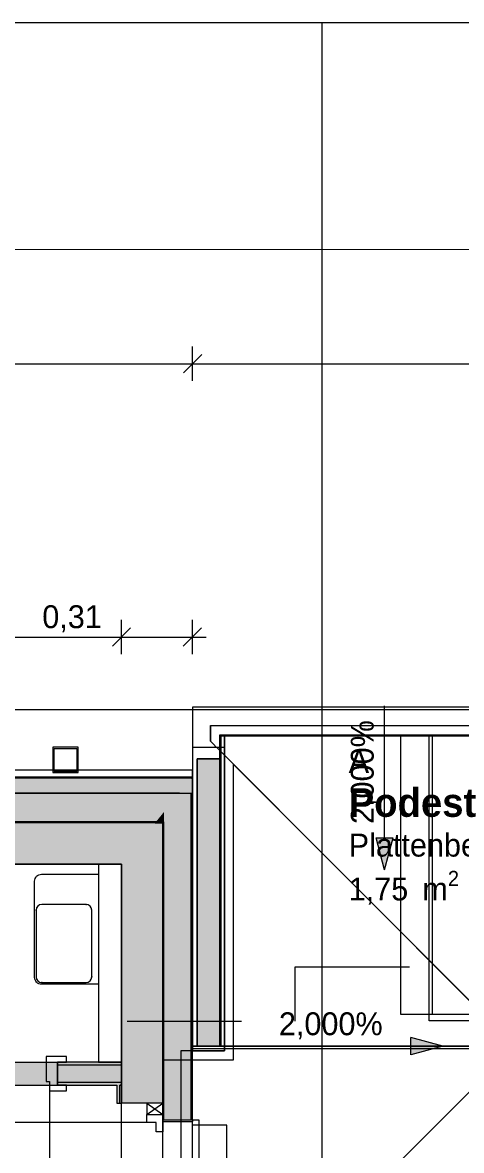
# Model space of a CAD drawing. Header units: metres. Extents: x -3 to 205, y -18 to 45.
# Drawn here: x 37.092 to 39.011, y -2.929 to 1.996 of the extents above; entities that cross this region are included whole.
import ezdxf

# ---------------------------------------------------------------- set-up
doc = ezdxf.new("R2010")
doc.units = ezdxf.units.M
doc.header["$MEASUREMENT"] = 0
doc.set_wipeout_variables(frame=1)
for name, pattern in [('Baufluchtlinie', [0.013, 0.008, -0.005]), ('Punkt 1_1', [0.075, 0.025, -0.05]), ('Schnittlinie', [0.006, 0.003, -0.0015, 0, -0.0015]), ('Untersicht', [0.001, 0.0005, -0.0005]), ('Wipeout_Contour', [1, 0, -1])]:
    doc.linetypes.add(name, pattern=pattern)
for name, color, linetype in [('1._1.Stock  PP STG2_4_000 Achsraster', 7, 'Continuous'), ('1._1.Stock  PP STG2_4_110 Wand Aussen', 7, 'Continuous'), ('1._1.Stock  PP STG2_4_130 Wand Innen', 7, 'Continuous'), ('1._1.Stock  PP STG2_4_135 Wand Vorsatzschale', 7, 'Continuous'), ('1._1.Stock  PP STG2_4_140 Brüstung', 7, 'Continuous'), ('1._1.Stock  PP STG2_4_165 Fassadengestaltung Bänder', 7, 'Continuous'), ('1._1.Stock  PP STG2_4_210 Decke', 7, 'Continuous'), ('1._1.Stock  PP STG2_4_220 Bodenaufbau', 7, 'Continuous'), ('1._1.Stock  PP STG2_4_221 Bodenaufbau - Abdichtung', 7, 'Continuous'), ('1._1.Stock  PP STG2_4_221 Bodenaufbau - Terrassenbelag', 7, 'Continuous'), ('1._1.Stock  PP STG2_4_410 Treppe', 7, 'Continuous'), ('1._1.Stock  PP STG2_4_540 Sanitäreinrichtung', 7, 'Continuous'), ('1._1.Stock  PP STG2_4_611 Entwässerung', 7, 'Continuous'), ('1._1.Stock  PP STG2_4_810 Raum', 7, 'Continuous'), ('1._1.Stock  PP STG2_4_815 Raumbegrenzung', 7, 'Continuous'), ('1._1.Stock  PP STG2_4_851 Marker Schnitt', 7, 'Continuous'), ('1._1.Stock  PP STG2_4_950 Polierplan Bemaßung', 7, 'Continuous')]:
    doc.layers.add(name, color=color, linetype=linetype)
doc.styles.add('ERSTELLTER_STIL_2', font='')
doc.styles.add('ERSTELLTER_STIL_6', font='')
doc.styles.get('ERSTELLTER_STIL_2').set_extended_font_data('Eurostile')
doc.styles.get('ERSTELLTER_STIL_6').set_extended_font_data('Eurostile', bold=True)

msp = doc.modelspace()

# ---------------------------------------------------------------- hatches: boundary and pattern name
at = {"layer": '1._1.Stock  PP STG2_4_110 Wand Aussen', "linetype": 'Continuous', "lineweight": 13, "true_color": 0xff6400}
for points in [[(34.3139, -1.3037), (34.3139, -1.3687), (37.7779, -1.3687), (37.8309, -1.3037)], [(37.83, -1.3687), (37.83, -1.3048), (37.7779, -1.3687)], [(37.8309, -1.3037), (37.83, -1.3048), (37.83, -1.3687), (37.835, -1.3687), (37.835, -1.3037)], [(37.71, -1.3687), (34.3139, -1.3687), (34.3139, -1.4937), (37.6759, -1.4937), (37.71, -1.4519)], [(37.7779, -1.3687), (37.71, -1.4519), (37.71, -1.4937), (37.83, -1.4937), (37.83, -1.3687)], [(37.71, -1.4519), (37.7779, -1.3687), (37.71, -1.3687)], [(37.705, -1.4937), (37.705, -1.4581), (37.6759, -1.4937)], [(37.71, -1.4937), (37.71, -1.4519), (37.705, -1.4581), (37.705, -1.4937)], [(37.71, -2.7977), (37.83, -2.7977), (37.83, -1.4937), (37.71, -1.4937)]]:
    msp.add_hatch(color=30, dxfattribs=at).paths.add_polyline_path(points)
at = {"layer": '1._1.Stock  PP STG2_4_110 Wand Aussen', "linetype": 'Continuous', "lineweight": 0, "true_color": 0x373737}
for points in [[(34.3139, -1.4987), (37.6719, -1.4987), (37.6759, -1.4937), (34.3139, -1.4937)], [(37.6759, -1.4937), (37.6719, -1.4987), (37.705, -1.4987), (37.705, -1.4937)], [(37.705, -1.4937), (37.705, -1.4987), (37.71, -1.4987), (37.71, -1.4937)], [(37.71, -1.4987), (37.705, -1.4987), (37.705, -2.7227), (37.705, -2.7977), (37.71, -2.7977)]]:
    msp.add_hatch(color=250, dxfattribs=at).paths.add_polyline_path(points)
at = {"layer": '1._1.Stock  PP STG2_4_130 Wand Innen', "linetype": 'Continuous', "lineweight": 0, "true_color": 0xffffff}
msp.add_hatch(color=7, dxfattribs=at).paths.add_polyline_path([(37.245, -2.5437), (36.355, -2.5437), (36.355, -2.6437), (37.245, -2.6437)])
at = {"layer": '1._1.Stock  PP STG2_4_130 Wand Innen', "linetype": 'Continuous', "lineweight": 13, "true_color": 0xfb02fe}
for points in [[(37.525, -2.6312), (37.245, -2.6312), (37.245, -2.6437), (37.525, -2.6437)], [(37.505, -2.6437), (37.505, -2.7227), (37.5175, -2.7227), (37.5175, -2.6437)]]:
    msp.add_hatch(color=6, dxfattribs=at).paths.add_polyline_path(points)
at = {"layer": '1._1.Stock  PP STG2_4_220 Bodenaufbau', "linetype": 'Continuous', "lineweight": 13, "true_color": 0x89adcd}
msp.add_hatch(color=143, dxfattribs=at).paths.add_polyline_path([(37.855, -2.4737), (37.955, -2.4737), (37.955, -1.2187), (37.855, -1.2187)])
at = {"layer": '1._1.Stock  PP STG2_4_950 Polierplan Bemaßung', "linetype": 'Continuous', "lineweight": 13, "true_color": 0x6c6cff}
for points in [[(38.675, -1.7037), (38.7125, -1.5638), (38.6375, -1.5638)], [(38.9293, -2.4737), (38.7894, -2.4362), (38.7894, -2.5112)]]:
    msp.add_hatch(color=171, dxfattribs=at).paths.add_polyline_path(points)

# ---------------------------------------------------------------- linework, layer by layer
at = {"layer": '1._1.Stock  PP STG2_4_000 Achsraster', "color": 5, "linetype": 'Continuous', "lineweight": 0, "ltscale": 1000}
msp.add_line((30.9, 1.9963), (53.4, 1.9963), dxfattribs=at)
at = {"layer": '1._1.Stock  PP STG2_4_110 Wand Aussen', "color": 7, "linetype": 'Continuous', "lineweight": 13, "ltscale": 1000}
for p, q in [((37.8309, -1.3037), (34.3139, -1.3037)), ((37.8309, -1.3037), (37.835, -1.3037)), ((37.83, -1.4937), (37.83, -1.3687)), ((37.83, -1.4937), (37.83, -1.3687)), ((37.6759, -1.4937), (34.3139, -1.4937)), ((37.6759, -1.4937), (37.705, -1.4937)), ((37.705, -1.4937), (37.71, -1.4937)), ((37.71, -1.4987), (37.71, -1.4937)), ((37.71, -1.4987), (37.71, -1.4937)), ((37.71, -2.7977), (37.71, -1.4987)), ((37.83, -2.7977), (37.83, -1.4937)), ((37.635, -2.7727), (37.705, -2.7227)), ((37.635, -2.7227), (37.705, -2.7727)), ((37.705, -2.7977), (37.705, -2.7227)), ((37.705, -2.7977), (37.705, -2.7227)), ((37.705, -2.7977), (37.705, -2.7227)), ((37.705, -2.7977), (37.705, -2.8027)), ((37.83, -2.7977), (37.705, -2.7977)), ((37.705, -2.8027), (37.835, -2.8027)), ((37.705, -2.8027), (37.835, -2.8027)), ((37.835, -2.7977), (37.835, -2.8027)), ((37.865, -2.7977), (37.835, -2.7977)), ((37.835, -2.7977), (37.835, -2.8027)), ((37.865, -3.7977), (37.865, -2.7977)), ((37.635, -2.8077), (36.655, -2.8077))]:
    msp.add_line(p, q, dxfattribs=at)
at = {"layer": '1._1.Stock  PP STG2_4_110 Wand Aussen', "color": 1, "linetype": 'Punkt 1_1', "lineweight": 0, "ltscale": 1000}
for p, q in [((37.71, -1.3687), (34.3139, -1.3687)), ((37.7779, -1.3687), (37.71, -1.3687)), ((37.7779, -1.3687), (37.83, -1.3687)), ((37.83, -1.3687), (37.835, -1.3687)), ((37.83, -1.3687), (37.835, -1.3687))]:
    msp.add_line(p, q, dxfattribs=at)
at = {"layer": '1._1.Stock  PP STG2_4_110 Wand Aussen', "color": 7, "linetype": 'Continuous', "lineweight": 18, "ltscale": 1000}
for p, q in [((37.525, -1.4987), (34.3839, -1.4987)), ((37.6719, -1.4987), (37.525, -1.4987)), ((37.6719, -1.4987), (37.705, -1.4987)), ((37.705, -1.6787), (37.705, -1.4987)), ((37.705, -1.6787), (37.705, -1.4987)), ((37.705, -2.7227), (37.705, -1.6787)), ((37.635, -2.7227), (37.525, -2.7227)), ((37.635, -2.7227), (37.525, -2.7227)), ((37.705, -2.7227), (37.635, -2.7227)), ((37.705, -2.7227), (37.635, -2.7227)), ((37.705, -2.7227), (37.635, -2.7227)), ((37.705, -3.7977), (37.705, -2.7977))]:
    msp.add_line(p, q, dxfattribs=at)
at = {"layer": '1._1.Stock  PP STG2_4_110 Wand Aussen', "color": 7, "linetype": 'Baufluchtlinie', "lineweight": 13, "ltscale": 1000}
for p, q in [((37.525, -3.8727), (37.525, -2.7227)), ((37.835, -3.7927), (37.835, -2.8027))]:
    msp.add_line(p, q, dxfattribs=at)
at = {"layer": '1._1.Stock  PP STG2_4_110 Wand Aussen', "color": 8, "linetype": 'Continuous', "lineweight": 13, "ltscale": 1000}
for p, q in [((37.635, -2.8077), (37.635, -2.7727)), ((37.635, -2.7727), (37.705, -2.7727)), ((37.705, -2.7727), (37.705, -2.8477)), ((37.6765, -2.8077), (37.635, -2.8077)), ((37.6765, -2.8477), (37.6765, -2.8077)), ((37.705, -2.8477), (37.6765, -2.8477))]:
    msp.add_line(p, q, dxfattribs=at)
at = {"layer": '1._1.Stock  PP STG2_4_110 Wand Aussen', "color": 7, "linetype": 'Continuous', "lineweight": 13, "ltscale": 1000, "flags": 128}
for points in [[(37.835, -1.2987), (34.3139, -1.2987)], [(37.835, -1.2987), (37.835, -1.3037)], [(37.835, -1.3037), (37.835, -1.3687)], [(37.835, -2.7977), (37.835, -1.3687)]]:
    msp.add_lwpolyline(points, dxfattribs=at)
msp.add_lwpolyline([(37.705, -2.7727), (37.705, -2.7227), (37.635, -2.7227), (37.635, -2.7727)], close=True, dxfattribs=at)
at = {"layer": '1._1.Stock  PP STG2_4_110 Wand Aussen', "color": 7, "linetype": 'Continuous', "lineweight": 13, "ltscale": 1000}
msp.add_arc((37.635, -2.8077), 0.98, 180, 270, dxfattribs=at)
at = {"layer": '1._1.Stock  PP STG2_4_130 Wand Innen', "color": 8, "linetype": 'Schnittlinie', "lineweight": 13, "ltscale": 1000}
for p, q in [((36.355, -2.5437), (37.245, -2.5437)), ((36.355, -2.6437), (37.245, -2.6437))]:
    msp.add_line(p, q, dxfattribs=at)
at = {"layer": '1._1.Stock  PP STG2_4_130 Wand Innen', "color": 7, "linetype": 'Continuous', "lineweight": 13, "ltscale": 1000}
for p, q in [((37.195, -2.5187), (37.195, -2.6287)), ((37.285, -2.5187), (37.195, -2.5187)), ((37.245, -2.6437), (37.245, -2.5437)), ((37.245, -2.5437), (37.285, -2.5437)), ((37.285, -2.5437), (37.285, -2.5187)), ((37.195, -2.6287), (37.21, -2.6287)), ((37.21, -2.6287), (37.21, -2.6687)), ((37.285, -2.6437), (37.245, -2.6437)), ((37.285, -2.6687), (37.285, -2.6437)), ((37.21, -2.6687), (37.285, -2.6687)), ((37.21, -2.6687), (37.21, -3.4987))]:
    msp.add_line(p, q, dxfattribs=at)
at = {"layer": '1._1.Stock  PP STG2_4_130 Wand Innen', "color": 7, "linetype": 'Continuous', "lineweight": 18, "ltscale": 1000}
for p, q in [((37.245, -2.5437), (37.245, -2.5562)), ((37.245, -2.5437), (37.245, -2.5562)), ((37.245, -2.5437), (37.245, -2.5562)), ((37.245, -2.5562), (37.245, -2.6312)), ((37.245, -2.5562), (37.245, -2.6312)), ((37.245, -2.5562), (37.245, -2.6312)), ((37.245, -2.6312), (37.525, -2.6312)), ((37.245, -2.6312), (37.245, -2.6437)), ((37.245, -2.6312), (37.245, -2.6437)), ((37.245, -2.6312), (37.245, -2.6437)), ((37.5175, -2.7227), (37.5175, -2.6437))]:
    msp.add_line(p, q, dxfattribs=at)
at = {"layer": '1._1.Stock  PP STG2_4_130 Wand Innen', "color": 7, "linetype": 'Continuous', "lineweight": 18, "ltscale": 1000, "flags": 128}
for points in [[(37.245, -2.6437), (37.505, -2.6437)], [(37.505, -2.6437), (37.505, -2.7227)], [(37.5175, -2.6437), (37.525, -2.6437)], [(37.525, -2.6437), (37.5175, -2.6437)], [(37.525, -2.6437), (37.525, -2.6312)], [(37.525, -2.7227), (37.525, -2.6437)], [(37.505, -2.7227), (37.525, -2.7227)]]:
    msp.add_lwpolyline(points, dxfattribs=at)
at = {"layer": '1._1.Stock  PP STG2_4_130 Wand Innen', "color": 7, "linetype": 'Continuous', "lineweight": 13, "ltscale": 1000}
msp.add_arc((37.21, -2.6687), 0.83, 180, 270, dxfattribs=at)
at = {"layer": '1._1.Stock  PP STG2_4_165 Fassadengestaltung Bänder', "color": 7, "linetype": 'Continuous', "lineweight": 13, "ltscale": 1000, "flags": 128}
for points in [[(37.955, -1.1137), (37.955, -1.1687), (37.975, -1.1687), (37.975, -1.1137)], [(32.4542, -1.3687), (37.835, -1.3687), (37.835, -1.2687), (32.4542, -1.2687)]]:
    msp.add_lwpolyline(points, close=True, dxfattribs=at)
at = {"layer": '1._1.Stock  PP STG2_4_210 Decke', "color": 7, "linetype": 'Continuous', "lineweight": 13, "ltscale": 1000, "true_color": 0xf4f4f4, "flags": 128}
msp.add_lwpolyline([(37.785, -2.4937), (37.785, -3.8437), (44.785, -3.8437), (44.785, -2.5737), (44.505, -2.5737), (44.505, -1.5487), (44.495, -1.5487), (44.495, -1.0837), (43.31, -1.0837), (43.31, -2.2937), (43.245, -2.2937), (43.245, -2.5237), (42.745, -2.5237), (42.745, -2.4237), (39.695, -2.4237), (39.695, -2.5237), (39.195, -2.5237), (39.195, -2.3637), (38.87, -2.3637), (38.87, -1.0937), (37.975, -1.0937), (37.975, -2.4937)], close=True, dxfattribs=at)
at = {"layer": '1._1.Stock  PP STG2_4_220 Bodenaufbau', "color": 8, "linetype": 'Schnittlinie', "lineweight": 0, "ltscale": 1000, "flags": 128}
for points in [[(37.955, -1.5987), (37.955, -2.4737), (37.975, -2.4737), (37.975, -1.5987), (37.975, -1.1137), (37.955, -1.1137)], [(37.835, -1.2187), (37.835, -2.4737), (37.855, -2.4737), (37.855, -1.2187), (37.955, -1.2187), (37.955, -1.1687), (37.835, -1.1687)], [(37.855, -2.4737), (37.955, -2.4737), (37.955, -1.2187), (37.855, -1.2187)], [(37.855, -2.4737), (37.835, -2.4737), (37.835, -2.4937), (37.855, -2.4937), (37.975, -2.4937), (37.975, -2.4737)]]:
    msp.add_lwpolyline(points, close=True, dxfattribs=at)
at = {"layer": '1._1.Stock  PP STG2_4_221 Bodenaufbau - Abdichtung', "color": 171, "linetype": 'Schnittlinie', "lineweight": 13, "ltscale": 1000, "true_color": 0x6c6cff, "flags": 128}
for points in [[(38.015, -2.5337), (38.015, -1.2437)], [(38.015, -1.2437), (39.245, -2.4737)], [(39.245, -2.4737), (37.7948, -3.9239)], [(37.795, -3.9237), (39.245, -2.4737)], [(37.705, -2.5337), (38.015, -2.5337)], [(37.705, -3.9237), (37.705, -2.5337)]]:
    msp.add_lwpolyline(points, dxfattribs=at)
at = {"layer": '1._1.Stock  PP STG2_4_221 Bodenaufbau - Terrassenbelag', "color": 7, "linetype": 'Continuous', "lineweight": 18, "ltscale": 1000, "flags": 128}
for points in [[(37.835, -2.4737), (39.19, -2.4737)], [(37.835, -2.8187), (37.835, -2.4737)], [(39.19, -2.4737), (37.96, -2.4737)], [(37.985, -2.8187), (37.835, -2.8187)], [(37.985, -2.8189), (37.835, -2.8189)], [(37.985, -3.7937), (37.985, -2.8187)]]:
    msp.add_lwpolyline(points, dxfattribs=at)
at = {"layer": '1._1.Stock  PP STG2_4_410 Treppe', "color": 7, "linetype": 'Continuous', "lineweight": 13, "ltscale": 1000}
for p, q in [((39.195, -1.1137), (38.745, -1.1137)), ((38.745, -1.1137), (38.745, -2.3337)), ((38.885, -2.3337), (38.885, -1.1137)), ((38.745, -2.3337), (39.195, -2.3337))]:
    msp.add_line(p, q, dxfattribs=at)
at = {"layer": '1._1.Stock  PP STG2_4_540 Sanitäreinrichtung', "color": 150, "linetype": 'Continuous', "lineweight": 13, "ltscale": 1000, "true_color": 0x0f7ffe}
for p, q in [((37.37, -1.8551), (37.1769, -1.8551)), ((37.1519, -1.8801), (37.1519, -2.1714)), ((37.395, -2.1714), (37.395, -1.8801)), ((37.1769, -2.1964), (37.37, -2.1964))]:
    msp.add_line(p, q, dxfattribs=at)
for centre, start, end in [((37.1769, -1.8801), 90, 180), ((37.37, -1.8801), 0, 90), ((37.1769, -2.1714), 180, 270), ((37.37, -2.1714), 270, 0)]:
    msp.add_arc(centre, 0.025, start, end, dxfattribs=at)
for p in [(37.37, -1.8551), (37.1519, -1.8801), (37.1769, -2.1964), (37.395, -2.1714)]:
    msp.add_point(p, dxfattribs=at)
at = {"layer": '1._1.Stock  PP STG2_4_611 Entwässerung', "color": 171, "linetype": 'Continuous', "lineweight": 13, "ltscale": 1000, "true_color": 0x6c6cff, "flags": 128}
for points in [[(37.225, -1.2787), (37.335, -1.2787), (37.335, -1.1687), (37.225, -1.1687)], [(37.23, -1.1737), (37.33, -1.1737), (37.33, -1.2737), (37.23, -1.2737)]]:
    msp.add_lwpolyline(points, close=True, dxfattribs=at)
at = {"layer": '1._1.Stock  PP STG2_4_815 Raumbegrenzung', "color": 8, "linetype": 'Continuous', "lineweight": 13, "ltscale": 1000, "flags": 128}
msp.add_lwpolyline([(37.835, -2.4837), (39.195, -2.4837), (39.195, -2.5537), (39.695, -2.5537), (39.695, -2.3837)], dxfattribs=at)
at = {"layer": '1._1.Stock  PP STG2_4_851 Marker Schnitt', "color": 7, "linetype": 'Untersicht', "lineweight": 13, "ltscale": 1000}
for p, q in [((38.2845, -2.3645), (38.2845, -2.127)), ((38.2845, -2.127), (52.25, -2.127))]:
    msp.add_line(p, q, dxfattribs=at)
at = {"layer": '1._1.Stock  PP STG2_4_950 Polierplan Bemaßung', "color": 1, "linetype": 'Continuous', "lineweight": 13, "ltscale": 1000, "true_color": 0xfb0106}
for p, q in [((32.455, 1.9963), (51.335, 1.9963)), ((32.4662, 1.0087), (51.3012, 0.9994)), ((37.876, 0.546), (37.7959, 0.466)), ((37.8359, 0.431), (37.836, 0.581)), ((32.466, 0.5087), (37.836, 0.506)), ((37.836, 0.506), (44.736, 0.5026))]:
    msp.add_line(p, q, dxfattribs=at)
at = {"layer": '1._1.Stock  PP STG2_4_950 Polierplan Bemaßung', "color": 6, "linetype": 'Continuous', "lineweight": 13, "ltscale": 1000, "true_color": 0xfb02fe}
for p, q in [((37.525, -0.762), (37.525, -0.612)), ((37.835, -0.762), (37.835, -0.612)), ((35.905, -0.687), (37.525, -0.687)), ((37.565, -0.647), (37.485, -0.727)), ((37.525, -0.687), (37.835, -0.687)), ((37.795, -0.727), (37.875, -0.647)), ((37.835, -0.687), (37.895, -0.687))]:
    msp.add_line(p, q, dxfattribs=at)
at = {"layer": '1._1.Stock  PP STG2_4_950 Polierplan Bemaßung', "color": 171, "linetype": 'Continuous', "lineweight": 13, "ltscale": 1000, "true_color": 0x6c6cff}
for p, q in [((38.675, -1.5638), (38.675, -1.5037)), ((38.6375, -1.5638), (38.7125, -1.5638)), ((38.675, -1.7037), (38.6375, -1.5638)), ((38.675, -1.7037), (38.7125, -1.5638)), ((38.7894, -2.5112), (38.7894, -2.4362)), ((38.9293, -2.4737), (38.7894, -2.4362)), ((38.7293, -2.4737), (38.213, -2.4737)), ((38.7894, -2.4737), (38.7293, -2.4737)), ((38.9293, -2.4737), (38.7894, -2.5112))]:
    msp.add_line(p, q, dxfattribs=at)

# ---------------------------------------------------------------- texts
at = {"layer": '1._1.Stock  PP STG2_4_810 Raum', "color": 7, "linetype": 'Continuous', "lineweight": 13, "attachment_point": 1}
for s, insert, char_height, style in [('\\A1;{\\pql;\\pt0;\\fEurostile|b0|i0|c0|p0;\\W1.000000;A}', (38.5181, -1.1803), 0.1, 'ERSTELLTER_STIL_2'), ('\\A1;{\\pql;\\pt0;\\fEurostile|b1|i0|c0|p0;\\W1.000000;Podest}', (38.5181, -1.3475), 0.125, 'ERSTELLTER_STIL_6'), ('\\A1;{\\pql;\\pt0;\\fEurostile|b0|i0|c0|p0;\\W1.000000;Plattenbelag}', (38.5181, -1.5459), 0.1, 'ERSTELLTER_STIL_2'), ('\\A1;{\\pql;\\pt0,0.05;\\fEurostile|b0|i0|c0|p0;\\W1.000000;1,75\\fEurostile|b0|i0|c0|p0;\\W1.000000;\\A1{\\H.66x;\\S^  ;}\\fEurostile|b0|i0|c0|p0;\\W1.000000; m\\fEurostile|b0|i0|c0|p0;\\W1.000000;\\A1{\\H.66x;\\S2^  ;}}', (38.5181, -1.7084), 0.1, 'ERSTELLTER_STIL_2')]:
    msp.add_mtext(s, dxfattribs=dict(at, insert=insert, char_height=char_height, style=style))
at = {"layer": '1._1.Stock  PP STG2_4_950 Polierplan Bemaßung', "color": 6, "linetype": 'Continuous', "lineweight": 13, "true_color": 0xfb02fe, "insert": (37.1787, -0.667), "char_height": 0.1, "width": 0.306373, "attachment_point": 7, "style": 'ERSTELLTER_STIL_2'}
msp.add_mtext('\\A1;{\\pql;\\fEurostile|b0|i0|c0|p0;\\W1.000000;0,31}', dxfattribs=at)
at = {"layer": '1._1.Stock  PP STG2_4_950 Polierplan Bemaßung', "color": 171, "linetype": 'Continuous', "lineweight": 13, "true_color": 0x6c6cff, "insert": (38.213, -2.4447), "char_height": 0.1, "attachment_point": 7, "style": 'ERSTELLTER_STIL_2'}
msp.add_mtext('\\A1;{\\pql;\\fEurostile|b0|i0|c0|p0;\\W1.000000;2,000\\fEurostile|b0|i0|c0|p0;\\W1.000000;%}', dxfattribs=at)

# ---------------------------------------------------------------- wipeouts: each hides what was drawn before it
at = {"color": 254, "linetype": 'Wipeout_Contour', "lineweight": 0, "ltscale": 149.987679}
msp.add_wipeout([(37.425, -1.6787), (37.425, -2.5437), (37.4375, -2.5437), (37.4375, -1.6787)], dxfattribs=at).dxf.layer = '1._1.Stock  PP STG2_4_135 Wand Vorsatzschale'
at = {"color": 254, "linetype": 'Wipeout_Contour', "lineweight": 0, "ltscale": 150.28719}
msp.add_wipeout([(37.525, -2.5437), (37.525, -1.6787), (37.4875, -1.6787), (37.4875, -2.5437)], dxfattribs=at).dxf.layer = '1._1.Stock  PP STG2_4_135 Wand Vorsatzschale'

# ---------------------------------------------------------------- next in the draw order: hatches: boundary and pattern name
at = {"layer": '1._1.Stock  PP STG2_4_110 Wand Aussen', "linetype": 'Continuous', "lineweight": 13, "true_color": 0x3f7f02}
for points in [[(37.525, -1.6787), (37.705, -1.6787), (37.705, -1.4987), (37.6719, -1.4987)], [(37.525, -1.6787), (37.6719, -1.4987), (37.525, -1.4987)], [(37.525, -1.6787), (37.525, -2.7227), (37.635, -2.7227), (37.705, -2.7227), (37.705, -1.6787)]]:
    msp.add_hatch(color=76, dxfattribs=at).paths.add_polyline_path(points)

# ---------------------------------------------------------------- next in the draw order: linework, layer by layer
at = {"layer": '1._1.Stock  PP STG2_4_110 Wand Aussen', "color": 7, "linetype": 'Continuous', "lineweight": 18, "ltscale": 1000, "flags": 128}
msp.add_lwpolyline([(37.525, -1.6787), (37.525, -2.7227)], dxfattribs=at)
at = {"layer": '1._1.Stock  PP STG2_4_130 Wand Innen', "color": 7, "linetype": 'Continuous', "lineweight": 18, "ltscale": 1000, "flags": 128}
for points in [[(37.525, -2.5562), (37.525, -2.5437)], [(37.525, -2.6312), (37.525, -2.5562)]]:
    msp.add_lwpolyline(points, dxfattribs=at)
at = {"layer": '1._1.Stock  PP STG2_4_135 Wand Vorsatzschale', "color": 7, "linetype": 'Continuous', "lineweight": 18, "ltscale": 1000, "flags": 128}
msp.add_lwpolyline([(37.525, -2.5437), (37.525, -1.6787)], dxfattribs=at)

# ---------------------------------------------------------------- next in the draw order: wipeouts: each hides what was drawn before it
at = {"color": 254, "linetype": 'Wipeout_Contour', "lineweight": 0, "ltscale": 150.112516}
msp.add_wipeout([(37.4375, -1.6787), (37.4375, -2.5437), (37.4875, -2.5437), (37.4875, -1.6787)], dxfattribs=at).dxf.layer = '1._1.Stock  PP STG2_4_135 Wand Vorsatzschale'
at = {"color": 254, "linetype": 'Wipeout_Contour', "lineweight": 0, "ltscale": 114.193931}
msp.add_wipeout([(37.955, -1.1137), (37.835, -0.9937), (37.835, -1.1137)], dxfattribs=at).dxf.layer = '1._1.Stock  PP STG2_4_140 Brüstung'

# ---------------------------------------------------------------- next in the draw order: hatches: boundary and pattern name
at = {"layer": '1._1.Stock  PP STG2_4_110 Wand Aussen', "linetype": 'Continuous', "lineweight": 13, "true_color": 0x3f7f02}
msp.add_hatch(color=76, dxfattribs=at).paths.add_polyline_path([(34.3839, -1.4987), (34.3839, -1.5887), (34.3839, -1.6787), (37.525, -1.6787), (37.525, -1.4987)])
at = {"layer": '1._1.Stock  PP STG2_4_130 Wand Innen', "linetype": 'Continuous', "lineweight": 13, "true_color": 0xfb02fe}
msp.add_hatch(color=6, dxfattribs=at).paths.add_polyline_path([(37.525, -2.5437), (37.245, -2.5437), (37.245, -2.5562), (37.525, -2.5562)])
at = {"layer": '1._1.Stock  PP STG2_4_130 Wand Innen', "linetype": 'Continuous', "lineweight": 13, "true_color": 0xffaa00}
msp.add_hatch(color=40, dxfattribs=at).paths.add_polyline_path([(37.245, -2.6312), (37.525, -2.6312), (37.525, -2.5562), (37.245, -2.5562)])

# ---------------------------------------------------------------- next in the draw order: linework, layer by layer
at = {"layer": '1._1.Stock  PP STG2_4_110 Wand Aussen', "color": 7, "linetype": 'Continuous', "lineweight": 18, "ltscale": 1000, "flags": 128}
msp.add_lwpolyline([(34.3839, -1.6787), (37.525, -1.6787)], dxfattribs=at)
at = {"layer": '1._1.Stock  PP STG2_4_130 Wand Innen', "color": 7, "linetype": 'Continuous', "lineweight": 18, "ltscale": 1000}
msp.add_line((37.525, -2.5562), (37.245, -2.5562), dxfattribs=at)
at = {"layer": '1._1.Stock  PP STG2_4_130 Wand Innen', "color": 7, "linetype": 'Continuous', "lineweight": 18, "ltscale": 1000, "flags": 128}
msp.add_lwpolyline([(37.525, -2.5437), (37.245, -2.5437)], dxfattribs=at)
at = {"layer": '1._1.Stock  PP STG2_4_135 Wand Vorsatzschale', "color": 7, "linetype": 'Continuous', "lineweight": 18, "ltscale": 1000, "flags": 128}
for points in [[(37.425, -1.6787), (37.425, -2.5437)], [(37.425, -1.6787), (37.4375, -1.6787)], [(37.4375, -1.6787), (37.4875, -1.6787)], [(37.4875, -1.6787), (37.525, -1.6787)], [(37.425, -2.5437), (37.4375, -2.5437)], [(37.4375, -2.5437), (37.4875, -2.5437)], [(37.4875, -2.5437), (37.525, -2.5437)]]:
    msp.add_lwpolyline(points, dxfattribs=at)
at = {"layer": '1._1.Stock  PP STG2_4_210 Decke', "color": 7, "linetype": 'Continuous', "lineweight": 13, "ltscale": 1000, "true_color": 0xf4f4f4, "flags": 128}
msp.add_lwpolyline([(32.5844, -1.4987), (32.5972, -11.3837), (41.935, -11.3837), (41.935, -10.8837), (44.785, -10.8837), (44.785, -9.9837), (51.1258, -9.9837), (51.1621, -1.4987), (44.865, -1.4987), (44.865, -3.9237), (42.27, -3.9237), (42.27, -5.8737), (40.275, -5.8737), (40.275, -3.9237), (37.705, -3.9237), (37.705, -1.4987)], close=True, dxfattribs=at)
at = {"layer": '1._1.Stock  PP STG2_4_220 Bodenaufbau', "color": 7, "linetype": 'Continuous', "lineweight": 13, "ltscale": 1000, "true_color": 0xf4f4f4, "flags": 128}
msp.add_lwpolyline([(32.7646, -1.6787), (32.7765, -11.2037), (41.755, -11.2037), (41.755, -10.7037), (44.605, -10.7037), (44.605, -9.8037), (50.9466, -9.8037), (50.9814, -1.6787), (45.045, -1.6787), (45.045, -4.1037), (42.435, -4.1037), (42.435, -6.0537), (40.095, -6.0537), (40.095, -4.1037), (37.525, -4.1037), (37.525, -1.6787)], close=True, dxfattribs=at)
at = {"layer": '1._1.Stock  PP STG2_4_540 Sanitäreinrichtung', "color": 150, "linetype": 'Continuous', "lineweight": 13, "ltscale": 1000, "true_color": 0x0f7ffe, "flags": 128}
msp.add_lwpolyline([(37.425, -1.7232), (37.425, -2.2032), (37.175, -2.2032, -0.414214), (37.145, -2.1732), (37.145, -1.7532, -0.414214), (37.175, -1.7232)], format="xyb", close=True, dxfattribs=at)
at = {"layer": '1._1.Stock  PP STG2_4_851 Marker Schnitt', "color": 7, "linetype": 'Untersicht', "lineweight": 13, "ltscale": 1000}
msp.add_line((29.55, -2.3645), (38.2845, -2.3645), dxfattribs=at)

# ---------------------------------------------------------------- next in the draw order: wipeouts: each hides what was drawn before it
at = {"color": 254, "linetype": 'Wipeout_Contour', "lineweight": 0, "ltscale": 154.401794}
msp.add_wipeout([(37.955, -1.1137), (39.21, -1.1137), (39.21, -0.9937), (37.955, -0.9937)], dxfattribs=at).dxf.layer = '1._1.Stock  PP STG2_4_140 Brüstung'

# ---------------------------------------------------------------- next in the draw order: linework, layer by layer
at = {"layer": '1._1.Stock  PP STG2_4_000 Achsraster', "color": 5, "linetype": 'Continuous', "lineweight": 0, "ltscale": 1000}
msp.add_line((38.4, 1.9963), (38.4, -16.0037), dxfattribs=at)
at = {"layer": '1._1.Stock  PP STG2_4_950 Polierplan Bemaßung', "color": 171, "linetype": 'Continuous', "lineweight": 13, "ltscale": 1000, "true_color": 0x6c6cff}
msp.add_line((38.675, -1.5037), (38.675, -0.9874), dxfattribs=at)

# ---------------------------------------------------------------- next in the draw order: texts
at = {"layer": '1._1.Stock  PP STG2_4_950 Polierplan Bemaßung', "color": 171, "linetype": 'Continuous', "lineweight": 13, "true_color": 0x6c6cff, "insert": (38.646, -1.5037), "char_height": 0.1, "attachment_point": 7, "rotation": 90, "style": 'ERSTELLTER_STIL_2'}
msp.add_mtext('\\A1;{\\pql;\\fEurostile|b0|i0|c0|p0;\\W1.000000;2,000\\fEurostile|b0|i0|c0|p0;\\W1.000000;%}', dxfattribs=at)

# ---------------------------------------------------------------- next in the draw order: wipeouts: each hides what was drawn before it
at = {"color": 254, "linetype": 'Wipeout_Contour', "lineweight": 0, "ltscale": 113.283151}
msp.add_wipeout([(37.955, -0.9937), (37.835, -0.9937), (37.955, -1.1137)], dxfattribs=at).dxf.layer = '1._1.Stock  PP STG2_4_140 Brüstung'

# ---------------------------------------------------------------- next in the draw order: linework, layer by layer
at = {"layer": '1._1.Stock  PP STG2_4_000 Achsraster', "color": 5, "linetype": 'Continuous', "lineweight": 0, "ltscale": 1000}
msp.add_line((30.9, -1.0037), (53.4, -1.0037), dxfattribs=at)
at = {"layer": '1._1.Stock  PP STG2_4_140 Brüstung', "color": 7, "linetype": 'Continuous', "lineweight": 18, "ltscale": 1000, "flags": 128}
for points in [[(37.835, -0.9937), (37.835, -1.1137)], [(39.21, -0.9937), (37.835, -0.9937)], [(37.955, -1.1137), (39.21, -1.1137)]]:
    msp.add_lwpolyline(points, dxfattribs=at)
at = {"layer": '1._1.Stock  PP STG2_4_221 Bodenaufbau - Abdichtung', "color": 171, "linetype": 'Schnittlinie', "lineweight": 13, "ltscale": 1000, "true_color": 0x6c6cff, "flags": 128}
msp.add_lwpolyline([(37.9138, -1.0737), (39.115, -1.0737)], dxfattribs=at)

# ---------------------------------------------------------------- next in the draw order: wipeouts: each hides what was drawn before it
at = {"color": 254, "linetype": 'Wipeout_Contour', "lineweight": 0, "ltscale": 151.662204}
msp.add_wipeout([(37.835, -1.1137), (37.835, -1.1687), (37.955, -1.1687), (37.955, -1.1137)], dxfattribs=at).dxf.layer = '1._1.Stock  PP STG2_4_140 Brüstung'

# ---------------------------------------------------------------- next in the draw order: linework, layer by layer
at = {"layer": '1._1.Stock  PP STG2_4_140 Brüstung', "color": 7, "linetype": 'Continuous', "lineweight": 18, "ltscale": 1000, "flags": 128}
for points in [[(37.835, -1.1137), (37.835, -1.1687)], [(37.955, -1.1687), (37.955, -1.1137)], [(37.835, -1.1687), (37.955, -1.1687)]]:
    msp.add_lwpolyline(points, dxfattribs=at)
at = {"layer": '1._1.Stock  PP STG2_4_221 Bodenaufbau - Abdichtung', "color": 171, "linetype": 'Schnittlinie', "lineweight": 13, "ltscale": 1000, "true_color": 0x6c6cff, "flags": 128}
for points in [[(37.9136, -1.0737), (37.9136, -1.1423)], [(37.9138, -1.1424), (37.9138, -1.0737)], [(39.115, -2.3437), (37.9138, -1.1424)]]:
    msp.add_lwpolyline(points, dxfattribs=at)
at = {"layer": '1._1.Stock  PP STG2_4_221 Bodenaufbau - Terrassenbelag', "color": 7, "linetype": 'Continuous', "lineweight": 18, "ltscale": 1000, "flags": 128}
for points in [[(37.96, -1.1185), (39.07, -1.1185)], [(37.96, -2.4737), (37.96, -1.1187)], [(37.96, -1.1187), (39.07, -1.1187)]]:
    msp.add_lwpolyline(points, dxfattribs=at)

doc.saveas('drawing.dxf')
